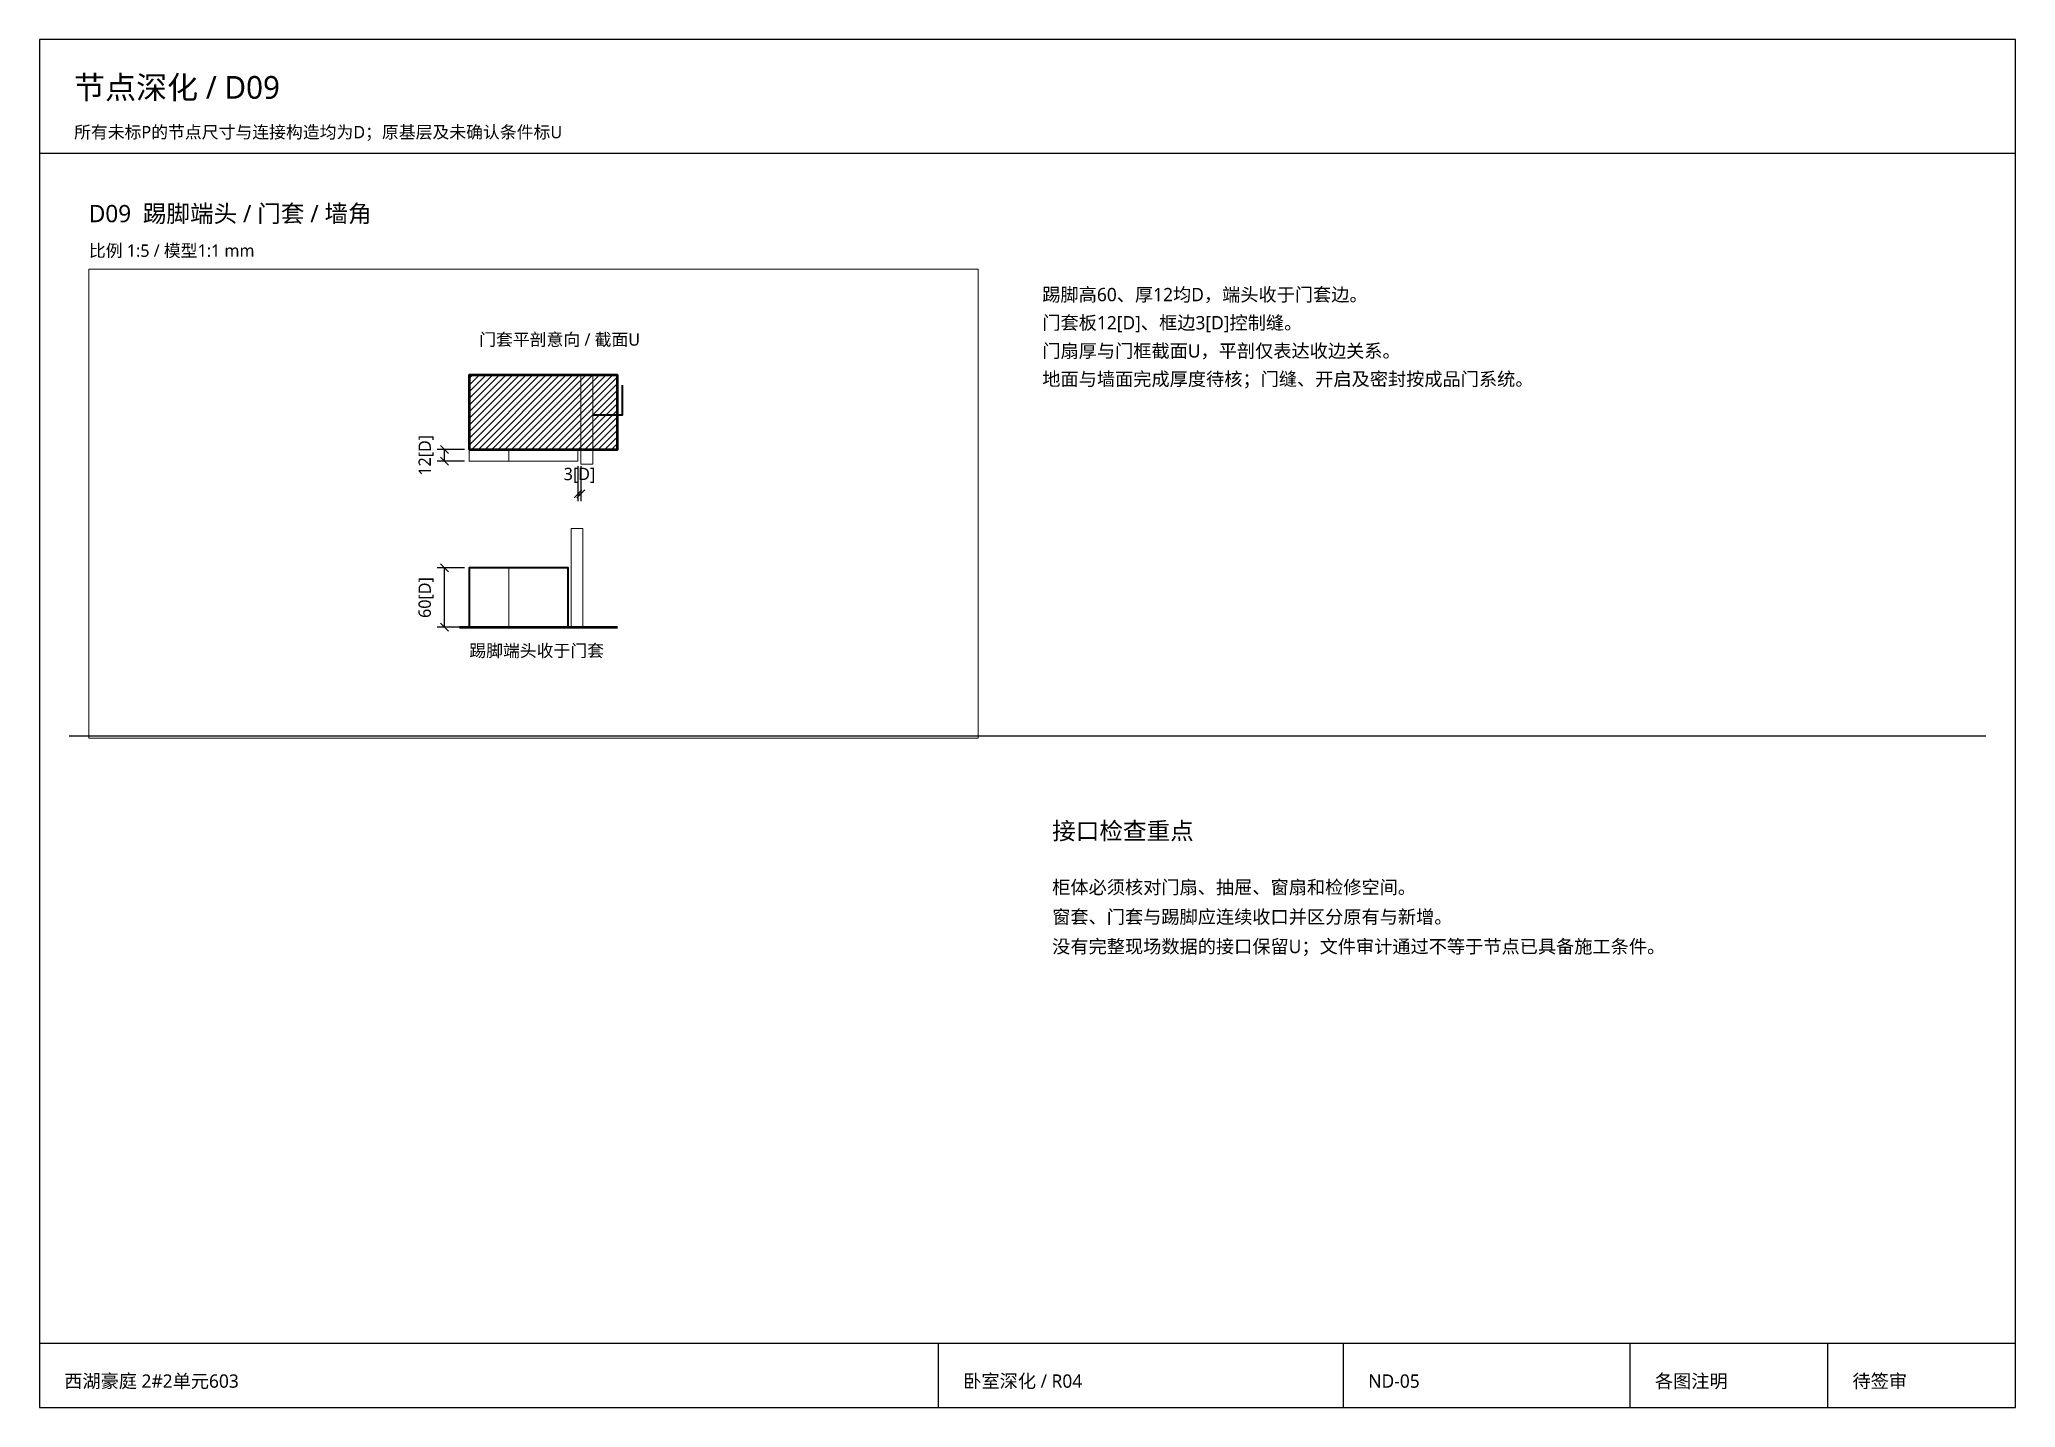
# Paper-space layout 'ND-05' of a CAD drawing. Header units: millimetres. Extents: x 10 to 410, y 10 to 287.
# The model-space entities are those that its viewports show. They can reach past a viewport. Long polylines and large blocks are cut down to what shows.
import ezdxf

# ---------------------------------------------------------------- set-up
doc = ezdxf.new("R2010")
doc.units = ezdxf.units.MM
for name, color, linetype, lineweight in [('A-DETAIL', 7, 'Continuous', 18), ('A-DIM', 7, 'Continuous', 13), ('A-FLOOR', 7, 'Continuous', 50), ('A-HATCH', 8, 'Continuous', 9), ('A-OUTLINE', 7, 'Continuous', 35), ('A-TEXT', 7, 'Continuous', 13), ('A-WALL', 7, 'Continuous', 50), ('S-FRAME', 7, 'Continuous', 25), ('S-TEXT', 7, 'Continuous', 13)]:
    doc.layers.add(name, color=color, linetype=linetype, lineweight=lineweight)
doc.layers.add('S-VPORT', color=7, linetype='Continuous', lineweight=0, plot=False)
doc.styles.add('CN', font='NotoSansCJK-Regular.ttc')
doc.styles.add('OpenSansCondensed-Light', font='OpenSansCondensed-Light.ttf')
doc.dimstyles.new('EZDXF', dxfattribs={"dimtxt": 0.25, "dimasz": 0.175, "dimexe": 0.375, "dimexo": 0.125, "dimgap": 0.1, "dimtad": 1, "dimlfac": 100, "dimzin": 12, "dimdsep": 46, "dimtxsty": 'OpenSansCondensed-Light', "dimblk": 'ARCHTICK', "dimcen": 2.5, "dimazin": 3, "dimtfac": 0.5, "dimtmove": 2, "dimatfit": 3, "dimarcsym": 0})

# ---------------------------------------------------------------- blocks, each defined once
blk = doc.blocks.new('_ARCHTICK')
at = {"color": 0, "linetype": 'ByBlock', "const_width": 0.15}
blk.add_lwpolyline([(-0.5, -0.5), (0.5, 0.5)], dxfattribs=at)

msp = doc.modelspace()

# ---------------------------------------------------------------- hatches: boundary and pattern name
at = {"layer": 'A-HATCH'}
h = msp.add_hatch(dxfattribs=at)
h.set_pattern_fill('ANSI31', scale=1.5)
h.paths.add_polyline_path([(320000, 0), (320150, 0), (320150, 75), (320000, 75)])
h = msp.add_hatch(dxfattribs=at)
h.set_pattern_fill('ANSI31', scale=30, angle=45)
h.paths.add_polyline_path([(320113, -15), (320125, -15), (320125, 75), (320113, 75)])
h = msp.add_hatch(dxfattribs=at)
h.set_pattern_fill('ANSI31', scale=30, angle=45)
h.paths.add_polyline_path([(320000, -12), (320110, -12), (320110, 0), (320000, 0)])
h = msp.add_hatch(dxfattribs=at)
h.set_pattern_fill('ANSI31', scale=30, angle=45)
h.paths.add_polyline_path([(320000, -180), (320100, -180), (320100, -120), (320000, -120)])

# ---------------------------------------------------------------- linework, layer by layer
at = {"layer": 'A-DETAIL'}
for points in [[(320113, -15), (320125, -15), (320125, 75), (320113, 75)], [(320000, -12), (320110, -12), (320110, 0), (320000, 0)], [(320103, -180), (320115, -180), (320115, -80), (320103, -80)]]:
    msp.add_lwpolyline(points, close=True, dxfattribs=at)
at = {"layer": 'A-FLOOR'}
msp.add_line((319990, -180), (320150, -180), dxfattribs=at)
at = {"layer": 'A-OUTLINE'}
msp.add_lwpolyline([(320125, 35), (320155, 35), (320155, 65)], dxfattribs=at)
msp.add_lwpolyline([(320000, -180), (320100, -180), (320100, -120), (320000, -120)], close=True, dxfattribs=at)
at = {"layer": 'A-WALL'}
msp.add_lwpolyline([(320000, 0), (320150, 0), (320150, 75), (320000, 75)], close=True, dxfattribs=at)

# ---------------------------------------------------------------- texts
at = {"layer": 'A-TEXT', "style": 'CN'}
for s, p in [('门套平剖意向 / 截面U', (320010, 105)), ('踢脚端头收于门套', (320000, -210))]:
    msp.add_text(s, height=12.5, dxfattribs=at).set_placement(p)

# ---------------------------------------------------------------- dimensions: what is measured, and where the dimension line sits
at = {"layer": 'A-DIM'}
for base, p1, p2 in [((319975, -12), (320000, -12), (320000, 0)), ((319975, -180), (320000, -180), (320000, -120))]:
    msp.add_linear_dim(base=base, p1=p1, p2=p2, angle=90, dimstyle='EZDXF', override={"dimscale": 5, "dimtxt": 2.5, "dimasz": 2, "dimexe": 1.5, "dimexo": 1, "dimgap": 1, "dimtad": 1, "dimdec": 0, "dimlfac": 1, "dimzin": 8, "dimpost": '<>[D]', "dimtxsty": 'CN', "dimtsz": 0.8, "dimclrd": 0, "dimclre": 0, "dimclrt": 0}, dxfattribs=at).render()
msp.add_linear_dim(base=(320110, -45), p1=(320110, -12), p2=(320113, -12), dimstyle='EZDXF', override={"dimscale": 5, "dimtxt": 2.5, "dimasz": 2, "dimexe": 1.5, "dimexo": 1, "dimgap": 1, "dimtad": 1, "dimdec": 0, "dimlfac": 1, "dimzin": 8, "dimpost": '<>[D]', "dimtxsty": 'CN', "dimtsz": 0.8, "dimclrd": 0, "dimclre": 0, "dimclrt": 0}, dxfattribs=at).render()

psp = doc.layouts.new('ND-05')

# ---------------------------------------------------------------- linework, layer by layer
at = {"layer": 'S-FRAME'}
for p, q in [((10, 264), (410, 264)), ((16, 146), (404, 146)), ((10, 23), (410, 23)), ((192, 10), (192, 23)), ((274, 10), (274, 23)), ((332, 10), (332, 23)), ((372, 10), (372, 23))]:
    psp.add_line(p, q, dxfattribs=at)
psp.add_lwpolyline([(10, 10), (410, 10), (410, 287), (10, 287)], close=True, dxfattribs=at)

# ---------------------------------------------------------------- texts
at = {"layer": 'S-TEXT', "style": 'CN'}
for s, height, p in [('节点深化 / D09', 4.6, (17, 275)), ('所有未标P的节点尺寸与连接构造均为D；原基层及未确认条件标U', 2.5, (17, 267)), ('D09  踢脚端头 / 门套 / 墙角', 3.5, (20, 250)), ('比例 1:5 / 模型1:1 mm', 2.5, (20, 243)), ('踢脚高60、厚12均D，端头收于门套边。', 2.7, (213, 234)), ('门套板12[D]、框边3[D]控制缝。', 2.7, (213, 228.3)), ('门扇厚与门框截面U，平剖仅表达收边关系。', 2.7, (213, 222.6)), ('地面与墙面完成厚度待核；门缝、开启及密封按成品门系统。', 2.7, (213, 216.9)), ('接口检查重点', 3.5, (215, 125)), ('柜体必须核对门扇、抽屉、窗扇和检修空间。', 2.7, (215, 114)), ('窗套、门套与踢脚应连续收口并区分原有与新增。', 2.7, (215, 108)), ('没有完整现场数据的接口保留U；文件审计通过不等于节点已具备施工条件。', 2.7, (215, 102)), ('西湖豪庭 2#2单元603', 2.7, (15, 14)), ('卧室深化 / R04', 2.7, (197, 14)), ('ND-05', 2.7, (279, 14)), ('各图注明', 2.7, (337, 14)), ('待签审', 2.7, (377, 14))]:
    psp.add_text(s, height=height, dxfattribs=at).set_placement(p)

# ---------------------------------------------------------------- viewports
at = {"layer": 'S-VPORT'}
psp.add_viewport(center=(110, 193), size=(180, 95), view_center_point=(320065, -55), view_height=475, dxfattribs=at)

doc.saveas('drawing.dxf')
